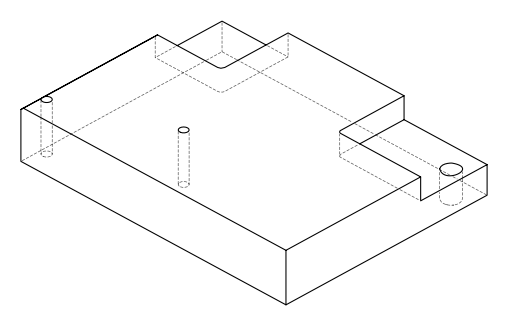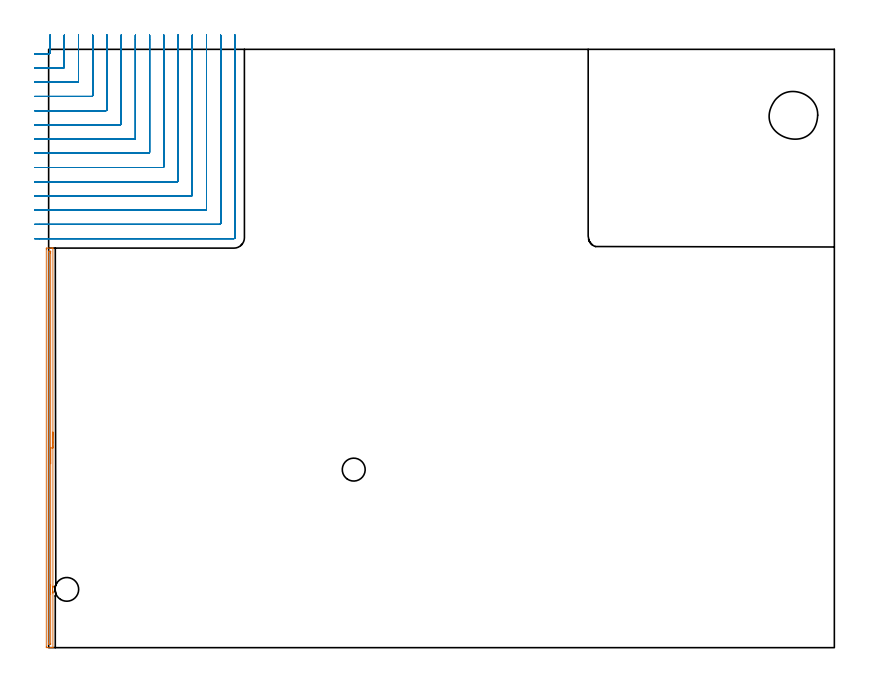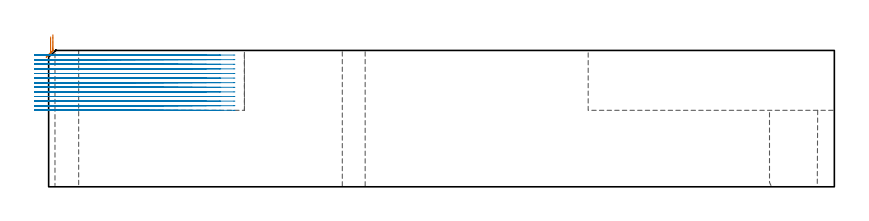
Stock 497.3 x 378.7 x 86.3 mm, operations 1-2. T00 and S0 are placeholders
(PLAN: 11 operations, 8 tool changes, 130.9 min)
(1 AREA_MILL | FG_CHAMFER_SURFACE | UGT0205_001 | 4.21 min | 2254 mm3)
(2 MILL_CORNER_NOTCH_RECTANGULAR | CORNER_NOTCH_RECTANGULAR | NXT0201_011 | Follow Part, ap 3, ae 75% | 55.5 min | 590406 mm3)
(3 MILL_CORNER_NOTCH_RECTANGULAR_1 | CORNER_NOTCH_RECTANGULAR_1 | NXT0201_011 | Follow Part, ap 3, ae 75% | 67.3 min | 738431 mm3)
(4 MILL_THROUGH_HOLE_FROM_SOLID_MATERIAL | STEP1HOLE_2 | NXT0201_007 | Circular | 2.24 min | 35052 mm3)
(5 SPOT_DRILL | STEP1HOLE | NXT0321_9005460120000 | 0.03 min | 14 mm3)
(6 SPOT_DRILL_1 | STEP1HOLE_1 | NXT0321_9005460120000 | 0.03 min | 121 mm3)
(7 DRILL_THROUGH_HOLE_INTO_CENTER | STEP1HOLE | NXT0301_065 | 0.37 min | 5846 mm3)
(8 DRILL_TO_ENLARGE_THROUGH_HOLE | STEP1HOLE | UGT0301_041 | 0.38 min | 9246 mm3)
(9 DRILL_BLIND_HOLE_INTO_CENTER | STEP1HOLE_1 | NXT0301_030 | 0.05 min | 190 mm3)
(10 GUN_DRILL_THROUGH_HOLE | STEP1HOLE_1 | UGT0307_001 | 0.42 min | 1513 mm3)
(11 SPADE_DRILL_TO_ENLARGE_THROUGH_HOLE | STEP1HOLE_1 | UGT0306_005 | 0.37 min | 12625 mm3)
(TOOL UGT0205_001 | Chamfer Mill 20 x 3 x 45 deg. | D20 FL50 Z2)
(TOOL NXT0201_011 | ENDMILL 12mm [2P460-1200-NA 1630] | D12 FL38 Z6)
(TOOL NXT0201_007 | ENDMILL 25mm [R216.25-25050GCK54P 1620] | D25 R3 FL54 Z5)
(TOOL NXT0321_9005460120000 | NC Spot Drill, 142deg, 12mm, Carbide, Uncoated | D12 PA142 FL30 Z2)
(TOOL NXT0301_065 | Carbide Drill 9.4mm [860.1-0940-075A1-MM 2214] | D9.4 PA140 FL98 Z2)
(TOOL UGT0301_041 | Twist Drill 15 mm | D15 PA118 FL114 Z2)
(TOOL NXT0301_030 | Carbide Drill 5.9mm [860.1-0590-018A1-MM 2214] | D5.9 PA140 FL28 Z2)
(TOOL UGT0307_001 | Gun Drill 5 mm | D5 PA130 FL24 Z1)
(TOOL UGT0306_005 | Spade Drill 14.5mm | D14.5 PA132 FL10 Z2)
(OP 1 AREA_MILL)
G17 G21 G94 G90
T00 M6
G54
G17 G0 G90 X2.699 Y136.437 S1061 M3
G43 Z96.3 H0
Z96.299
G94 G1 Y136.399 Z95.427 F250.
Y136.285 Z94.562
Y136.096 Z93.711
Y135.834 Z92.879
Y135.5 Z92.073
Y135.097 Z91.299
Y134.629 Z90.563
Y134.098 Z89.871
Y133.508 Z89.228
Y132.865 Z88.638
Y132.173 Z88.107
Y131.437 Z87.638
Y130.663 Z87.236
Y129.857 Z86.902
Y129.025 Z86.639
Y128.174 Z86.451
Y127.309 Z86.337
Y126.437 Z86.299
X2.698 Y38.962 Z86.298
X2.703 Y38.653 Z86.29
X2.693 Y38.599 Z86.282
X2.661 Y38.429 Z86.257
X2.636 Y38.304 Z86.236
X2.622 Y38.222 Z86.221
X2.611 Y38.156 Z86.208
X2.604 Y38.092 Z86.198
X2.552 Y37.71 Z86.15
X2.528 Y37.404 Z86.125
X2.518 Y37.264 Z86.112
Y37.199 Z86.11
X2.517 Y37.132 Z86.108
X2.51 Y36.818 Z86.104
X2.52 Y36.58 Z86.114
X2.522 Y36.537 Z86.117
X2.53 Y36.372 Z86.123
X2.537 Y36.307 Z86.128
X2.563 Y36.015 Z86.162
X2.572 Y35.925 Z86.171
X2.577 Y35.894 Z86.176
X2.643 Y35.48 Z86.238
X2.655 Y35.414 Z86.25
X2.697 Y35.204 Z86.286
X2.698 Y35.148 Z86.288
X2.699 Y34.724 Z86.296
X2.698 Y34.549 Z86.298
X2.7 Y0.16 Z86.3
X2.697 Y0.01 Z86.288
X2.576 Y0.002 Z86.168
X2.448 Y0. Z86.047
X2.101 Z85.7
X1.474 Z85.069
X-0.588 Z83.01
X-1.149 Y0.001 Z82.446
X-1.368 Y0.004 Z82.227
X-1.492 Y0.01 Z82.104
X-1.497 Y0.251 Z82.101
X-1.499 Y0.606
Y252.294
X-1.497 Y252.649
X-1.492 Y252.89 Z82.103
X-1.149 Y252.9 Z82.446
X0.287 Z83.883
X1.474 Z85.069
X2.101 Z85.7
X2.448 Z86.047
X2.576 Y252.898 Z86.168
X2.698 Y252.89 Z86.288
X2.7 Y252.74 Z86.3
X2.699 Y126.437 Z86.299
X1.284 Z84.884
X1.283 Y39.877 Z84.883
X1.279 Y39.183 Z84.879
X1.277 Y38.984 Z84.877
X1.202 Y38.369 Z84.802
X1.17 Y38.092 Z84.77
X1.123 Y37.558 Z84.723
X1.106 Y37.199 Z84.706
X1.102 Y36.686 Z84.702
X1.119 Y36.307 Z84.719
X1.171 Y35.724 Z84.771
X1.276 Y34.89 Z84.876
X1.28 Y34.72 Z84.88
X1.282 Y34.522 Z84.882
X1.283 Y33.824 Z84.883
Y33.629
X1.285 Y2.585 Z84.885
X1.283 Y2.391 Z84.883
X1.279 Y2.043 Z84.879
X1.275 Y2.01 Z84.875
X1.213 Y2.006 Z84.813
X1.111 Y2.002 Z84.711
X0.983 Y2. Z84.583
X0.6 Z84.2
X0.108 Y2.001 Z83.708
X-0.035 Y2.006 Z83.565
X-0.062 Y2.01 Z83.538
X-0.079 Y2.017 Z83.521
X-0.08 Y2.048 Z83.52
X-0.084 Y2.197 Z83.516
X-0.085 Y2.391 Z83.515
X-0.086 Y3.091 Z83.514
X-0.085 Y250.316 Z83.515
X-0.084 Y250.509 Z83.516
X-0.079 Y250.857 Z83.521
X-0.075 Y250.89 Z83.525
X-0.013 Y250.894 Z83.587
X0.089 Y250.898 Z83.689
X0.217 Y250.9 Z83.817
X0.6 Z84.2
X1.092 Y250.899 Z84.692
X1.235 Y250.894 Z84.835
X1.262 Y250.89 Z84.862
X1.279 Y250.883 Z84.879
X1.28 Y250.852 Z84.88
X1.284 Y250.703 Z84.884
X1.285 Y250.509 Z84.885
X1.286 Y249.809 Z84.886
X1.284 Y126.437 Z84.884
Y125.566 Z84.923
Y124.701 Z85.036
Y123.849 Z85.225
Y123.017 Z85.488
Y122.211 Z85.821
Y121.437 Z86.224
Y120.701 Z86.693
Y120.009 Z87.224
Y119.366 Z87.813
Y118.777 Z88.457
Y118.246 Z89.149
Y117.777 Z89.884
Y117.374 Z90.658
Y117.04 Z91.464
Y116.778 Z92.296
Y116.589 Z93.148
Y116.475 Z94.013
Y116.437 Z94.884
G0 Z96.3
M5
M2
(OP 2 MILL_CORNER_NOTCH_RECTANGULAR)
G17 G21 G94 G90
T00 M6
G54
G17 G0 G90 X-9. Y375.9 S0 M3
G43 Z96.3 H1
Z83.385
G94 G1 X-6. F250.
X0.308 F500.
G3 X0.9 Y376.492 R0.6
G1 Y384.7
Y387.7 F250.
G0 Z96.3
X-9. Y366.9
Z83.385
G1 X-6.
X9.307 F500.
G3 X9.9 Y367.493 R0.6
G1 Y384.7
Y387.7 F250.
G0 Z96.3
X-9. Y357.9
Z83.385
G1 X-6.
X18.307 F500.
G3 X18.9 Y358.493 R0.6
G1 Y384.7
Y387.7 F250.
G0 Z96.3
X-9. Y348.9
Z83.385
G1 X-6.
X27.307 F500.
G3 X27.9 Y349.493 R0.6
G1 Y384.7
Y387.7 F250.
G0 Z96.3
X-9. Y339.9
Z83.385
G1 X-6.
X36.306 F500.
G3 X36.9 Y340.494 R0.6
G1 Y384.7
Y387.7 F250.
G0 Z96.3
X-9. Y330.9
Z83.385
G1 X-6.
X45.306 F500.
G3 X45.9 Y331.494 R0.6
G1 Y384.7
Y387.7 F250.
G0 Z96.3
X-9. Y321.9
Z83.385
G1 X-6.
X54.306 F500.
G3 X54.9 Y322.494 R0.6
G1 Y384.7
Y387.7 F250.
G0 Z96.3
X-9. Y312.9
Z83.385
G1 X-6.
X63.305 F500.
G3 X63.9 Y313.495 R0.6
G1 Y384.7
Y387.7 F250.
G0 Z96.3
X-9. Y303.9
Z83.385
G1 X-6.
X72.305 F500.
G3 X72.9 Y304.495 R0.6
G1 Y384.7
Y387.7 F250.
G0 Z96.3
X-9. Y294.9
Z83.385
G1 X-6.
X81.305 F500.
G3 X81.9 Y295.495 R0.6
G1 Y384.7
Y387.7 F250.
G0 Z96.3
X-9. Y285.9
Z83.385
G1 X-6.
X90.305 F500.
G3 X90.9 Y286.495 R0.6
G1 Y384.7
Y387.7 F250.
G0 Z96.3
X-9. Y276.9
Z83.385
G1 X-6.
X99.304 F500.
G3 X99.9 Y277.496 R0.6
G1 Y384.7
Y387.7 F250.
G0 Z96.3
X-9. Y267.9
Z83.385
G1 X-6.
X108.304 F500.
G3 X108.9 Y268.496 R0.6
G1 Y384.7
Y387.7 F250.
G0 Z96.3
X-9. Y258.9
Z83.385
G1 X-6.
X117.304 F500.
G3 X117.9 Y259.496 R0.6
G1 Y384.7
Y387.7 F250.
G0 Z96.3
X-9. Y375.9
Z80.469
G1 X-6.
X0.308 F500.
G3 X0.9 Y376.492 R0.6
G1 Y384.7
Y387.7 F250.
G0 Z96.3
X-9. Y366.9
Z80.469
G1 X-6.
X9.307 F500.
G3 X9.9 Y367.493 R0.6
G1 Y384.7
Y387.7 F250.
G0 Z96.3
X-9. Y357.9
Z80.469
G1 X-6.
X18.307 F500.
G3 X18.9 Y358.493 R0.6
G1 Y384.7
Y387.7 F250.
G0 Z96.3
X-9. Y348.9
Z80.469
G1 X-6.
X27.307 F500.
G3 X27.9 Y349.493 R0.6
G1 Y384.7
Y387.7 F250.
G0 Z96.3
X-9. Y339.9
Z80.469
G1 X-6.
X36.306 F500.
G3 X36.9 Y340.494 R0.6
G1 Y384.7
Y387.7 F250.
G0 Z96.3
X-9. Y330.9
Z80.469
G1 X-6.
X45.306 F500.
G3 X45.9 Y331.494 R0.6
G1 Y384.7
Y387.7 F250.
G0 Z96.3
X-9. Y321.9
Z80.469
G1 X-6.
X54.306 F500.
G3 X54.9 Y322.494 R0.6
G1 Y384.7
Y387.7 F250.
G0 Z96.3
X-9. Y312.9
Z80.469
G1 X-6.
X63.305 F500.
G3 X63.9 Y313.495 R0.6
G1 Y384.7
Y387.7 F250.
G0 Z96.3
X-9. Y303.9
Z80.469
G1 X-6.
X72.305 F500.
G3 X72.9 Y304.495 R0.6
G1 Y384.7
Y387.7 F250.
G0 Z96.3
X-9. Y294.9
Z80.469
G1 X-6.
X81.305 F500.
G3 X81.9 Y295.495 R0.6
G1 Y384.7
Y387.7 F250.
G0 Z96.3
X-9. Y285.9
Z80.469
G1 X-6.
X90.305 F500.
G3 X90.9 Y286.495 R0.6
G1 Y384.7
Y387.7 F250.
G0 Z96.3
X-9. Y276.9
Z80.469
G1 X-6.
X99.304 F500.
G3 X99.9 Y277.496 R0.6
G1 Y384.7
Y387.7 F250.
G0 Z96.3
X-9. Y267.9
Z80.469
G1 X-6.
X108.304 F500.
G3 X108.9 Y268.496 R0.6
G1 Y384.7
Y387.7 F250.
G0 Z96.3
X-9. Y258.9
Z80.469
G1 X-6.
X117.304 F500.
G3 X117.9 Y259.496 R0.6
G1 Y384.7
Y387.7 F250.
G0 Z96.3
X-9. Y375.9
Z77.554
G1 X-6.
X0.308 F500.
G3 X0.9 Y376.492 R0.6
G1 Y384.7
Y387.7 F250.
G0 Z96.3
X-9. Y366.9
Z77.554
G1 X-6.
X9.307 F500.
G3 X9.9 Y367.493 R0.6
G1 Y384.7
Y387.7 F250.
G0 Z96.3
X-9. Y357.9
Z77.554
G1 X-6.
X18.307 F500.
G3 X18.9 Y358.493 R0.6
G1 Y384.7
Y387.7 F250.
G0 Z96.3
X-9. Y348.9
Z77.554
G1 X-6.
X27.307 F500.
G3 X27.9 Y349.493 R0.6
G1 Y384.7
Y387.7 F250.
G0 Z96.3
X-9. Y339.9
Z77.554
G1 X-6.
X36.306 F500.
G3 X36.9 Y340.494 R0.6
G1 Y384.7
Y387.7 F250.
G0 Z96.3
X-9. Y330.9
Z77.554
G1 X-6.
X45.306 F500.
G3 X45.9 Y331.494 R0.6
G1 Y384.7
Y387.7 F250.
G0 Z96.3
X-9. Y321.9
Z77.554
G1 X-6.
X54.306 F500.
G3 X54.9 Y322.494 R0.6
G1 Y384.7
Y387.7 F250.
G0 Z96.3
X-9. Y312.9
Z77.554
G1 X-6.
X63.305 F500.
G3 X63.9 Y313.495 R0.6
G1 Y384.7
Y387.7 F250.
G0 Z96.3
X-9. Y303.9
Z77.554
G1 X-6.
X72.305 F500.
G3 X72.9 Y304.495 R0.6
G1 Y384.7
Y387.7 F250.
G0 Z96.3
X-9. Y294.9
Z77.554
G1 X-6.
X81.305 F500.
G3 X81.9 Y295.495 R0.6
G1 Y384.7
Y387.7 F250.
G0 Z96.3
X-9. Y285.9
Z77.554
G1 X-6.
X90.305 F500.
G3 X90.9 Y286.495 R0.6
G1 Y384.7
Y387.7 F250.
G0 Z96.3
X-9. Y276.9
Z77.554
G1 X-6.
X99.304 F500.
G3 X99.9 Y277.496 R0.6
G1 Y384.7
Y387.7 F250.
G0 Z96.3
X-9. Y267.9
Z77.554
G1 X-6.
X108.304 F500.
G3 X108.9 Y268.496 R0.6
G1 Y384.7
Y387.7 F250.
G0 Z96.3
X-9. Y258.9
Z77.554
G1 X-6.
X117.304 F500.
G3 X117.9 Y259.496 R0.6
G1 Y384.7
Y387.7 F250.
G0 Z96.3
X-9. Y375.9
Z74.638
G1 X-6.
X0.308 F500.
G3 X0.9 Y376.492 R0.6
G1 Y384.7
Y387.7 F250.
G0 Z96.3
X-9. Y366.9
Z74.638
G1 X-6.
X9.307 F500.
G3 X9.9 Y367.493 R0.6
G1 Y384.7
Y387.7 F250.
G0 Z96.3
X-9. Y357.9
Z74.638
G1 X-6.
X18.307 F500.
G3 X18.9 Y358.493 R0.6
G1 Y384.7
Y387.7 F250.
G0 Z96.3
X-9. Y348.9
Z74.638
G1 X-6.
X27.307 F500.
G3 X27.9 Y349.493 R0.6
G1 Y384.7
Y387.7 F250.
G0 Z96.3
X-9. Y339.9
Z74.638
G1 X-6.
X36.306 F500.
G3 X36.9 Y340.494 R0.6
G1 Y384.7
Y387.7 F250.
G0 Z96.3
X-9. Y330.9
Z74.638
G1 X-6.
X45.306 F500.
G3 X45.9 Y331.494 R0.6
G1 Y384.7
Y387.7 F250.
G0 Z96.3
X-9. Y321.9
Z74.638
G1 X-6.
X54.306 F500.
G3 X54.9 Y322.494 R0.6
G1 Y384.7
Y387.7 F250.
G0 Z96.3
X-9. Y312.9
Z74.638
G1 X-6.
X63.305 F500.
G3 X63.9 Y313.495 R0.6
G1 Y384.7
Y387.7 F250.
G0 Z96.3
X-9. Y303.9
Z74.638
G1 X-6.
X72.305 F500.
G3 X72.9 Y304.495 R0.6
G1 Y384.7
Y387.7 F250.
G0 Z96.3
X-9. Y294.9
Z74.638
G1 X-6.
X81.305 F500.
G3 X81.9 Y295.495 R0.6
G1 Y384.7
Y387.7 F250.
G0 Z96.3
X-9. Y285.9
Z74.638
G1 X-6.
X90.305 F500.
G3 X90.9 Y286.495 R0.6
G1 Y384.7
Y387.7 F250.
G0 Z96.3
X-9. Y276.9
Z74.638
G1 X-6.
X99.304 F500.
G3 X99.9 Y277.496 R0.6
G1 Y384.7
Y387.7 F250.
G0 Z96.3
X-9. Y267.9
Z74.638
G1 X-6.
X108.304 F500.
G3 X108.9 Y268.496 R0.6
G1 Y384.7
Y387.7 F250.
G0 Z96.3
X-9. Y258.9
Z74.638
G1 X-6.
X117.304 F500.
G3 X117.9 Y259.496 R0.6
G1 Y384.7
Y387.7 F250.
G0 Z96.3
X-9. Y375.9
Z71.723
G1 X-6.
X0.308 F500.
G3 X0.9 Y376.492 R0.6
G1 Y384.7
Y387.7 F250.
G0 Z96.3
X-9. Y366.9
Z71.723
G1 X-6.
X9.307 F500.
G3 X9.9 Y367.493 R0.6
G1 Y384.7
Y387.7 F250.
G0 Z96.3
X-9. Y357.9
Z71.723
G1 X-6.
X18.307 F500.
G3 X18.9 Y358.493 R0.6
G1 Y384.7
Y387.7 F250.
G0 Z96.3
X-9. Y348.9
Z71.723
G1 X-6.
X27.307 F500.
G3 X27.9 Y349.493 R0.6
G1 Y384.7
Y387.7 F250.
G0 Z96.3
X-9. Y339.9
Z71.723
G1 X-6.
X36.306 F500.
G3 X36.9 Y340.494 R0.6
G1 Y384.7
Y387.7 F250.
G0 Z96.3
X-9. Y330.9
Z71.723
G1 X-6.
X45.306 F500.
G3 X45.9 Y331.494 R0.6
G1 Y384.7
Y387.7 F250.
G0 Z96.3
X-9. Y321.9
Z71.723
G1 X-6.
X54.306 F500.
G3 X54.9 Y322.494 R0.6
G1 Y384.7
Y387.7 F250.
G0 Z96.3
X-9. Y312.9
Z71.723
G1 X-6.
X63.305 F500.
G3 X63.9 Y313.495 R0.6
G1 Y384.7
Y387.7 F250.
G0 Z96.3
X-9. Y303.9
Z71.723
G1 X-6.
X72.305 F500.
G3 X72.9 Y304.495 R0.6
G1 Y384.7
Y387.7 F250.
G0 Z96.3
X-9. Y294.9
Z71.723
G1 X-6.
X81.305 F500.
G3 X81.9 Y295.495 R0.6
G1 Y384.7
Y387.7 F250.
G0 Z96.3
X-9. Y285.9
Z71.723
G1 X-6.
X90.305 F500.
G3 X90.9 Y286.495 R0.6
G1 Y384.7
Y387.7 F250.
G0 Z96.3
X-9. Y276.9
Z71.723
G1 X-6.
X99.304 F500.
G3 X99.9 Y277.496 R0.6
G1 Y384.7
Y387.7 F250.
G0 Z96.3
X-9. Y267.9
Z71.723
G1 X-6.
X108.304 F500.
G3 X108.9 Y268.496 R0.6
G1 Y384.7
Y387.7 F250.
G0 Z96.3
X-9. Y258.9
Z71.723
G1 X-6.
X117.304 F500.
G3 X117.9 Y259.496 R0.6
G1 Y384.7
Y387.7 F250.
G0 Z96.3
X-9. Y375.9
Z68.808
G1 X-6.
X0.308 F500.
G3 X0.9 Y376.492 R0.6
G1 Y384.7
Y387.7 F250.
G0 Z96.3
X-9. Y366.9
Z68.808
G1 X-6.
X9.307 F500.
G3 X9.9 Y367.493 R0.6
G1 Y384.7
Y387.7 F250.
G0 Z96.3
X-9. Y357.9
Z68.808
G1 X-6.
X18.307 F500.
G3 X18.9 Y358.493 R0.6
G1 Y384.7
Y387.7 F250.
G0 Z96.3
X-9. Y348.9
Z68.808
G1 X-6.
X27.307 F500.
G3 X27.9 Y349.493 R0.6
G1 Y384.7
Y387.7 F250.
G0 Z96.3
X-9. Y339.9
Z68.808
G1 X-6.
X36.306 F500.
G3 X36.9 Y340.494 R0.6
G1 Y384.7
Y387.7 F250.
G0 Z96.3
X-9. Y330.9
Z68.808
G1 X-6.
X45.306 F500.
G3 X45.9 Y331.494 R0.6
G1 Y384.7
Y387.7 F250.
G0 Z96.3
X-9. Y321.9
Z68.808
G1 X-6.
X54.306 F500.
G3 X54.9 Y322.494 R0.6
G1 Y384.7
Y387.7 F250.
G0 Z96.3
X-9. Y312.9
Z68.808
G1 X-6.
X63.305 F500.
G3 X63.9 Y313.495 R0.6
G1 Y384.7
Y387.7 F250.
G0 Z96.3
X-9. Y303.9
Z68.808
G1 X-6.
X72.305 F500.
G3 X72.9 Y304.495 R0.6
G1 Y384.7
Y387.7 F250.
G0 Z96.3
X-9. Y294.9
Z68.808
G1 X-6.
X81.305 F500.
G3 X81.9 Y295.495 R0.6
G1 Y384.7
Y387.7 F250.
G0 Z96.3
X-9. Y285.9
Z68.808
G1 X-6.
X90.305 F500.
G3 X90.9 Y286.495 R0.6
G1 Y384.7
Y387.7 F250.
G0 Z96.3
X-9. Y276.9
Z68.808
G1 X-6.
X99.304 F500.
G3 X99.9 Y277.496 R0.6
G1 Y384.7
Y387.7 F250.
G0 Z96.3
X-9. Y267.9
Z68.808
G1 X-6.
X108.304 F500.
G3 X108.9 Y268.496 R0.6
G1 Y384.7
Y387.7 F250.
G0 Z96.3
X-9. Y258.9
Z68.808
G1 X-6.
X117.304 F500.
G3 X117.9 Y259.496 R0.6
G1 Y384.7
Y387.7 F250.
G0 Z96.3
X-9. Y375.9
Z65.892
G1 X-6.
X0.308 F500.
G3 X0.9 Y376.492 R0.6
G1 Y384.7
Y387.7 F250.
G0 Z96.3
X-9. Y366.9
Z65.892
G1 X-6.
X9.307 F500.
G3 X9.9 Y367.493 R0.6
G1 Y384.7
Y387.7 F250.
G0 Z96.3
X-9. Y357.9
Z65.892
G1 X-6.
X18.307 F500.
G3 X18.9 Y358.493 R0.6
G1 Y384.7
Y387.7 F250.
G0 Z96.3
X-9. Y348.9
Z65.892
G1 X-6.
X27.307 F500.
G3 X27.9 Y349.493 R0.6
G1 Y384.7
Y387.7 F250.
G0 Z96.3
X-9. Y339.9
Z65.892
G1 X-6.
X36.306 F500.
G3 X36.9 Y340.494 R0.6
G1 Y384.7
Y387.7 F250.
G0 Z96.3
X-9. Y330.9
Z65.892
G1 X-6.
X45.306 F500.
G3 X45.9 Y331.494 R0.6
G1 Y384.7
Y387.7 F250.
G0 Z96.3
X-9. Y321.9
Z65.892
G1 X-6.
X54.306 F500.
G3 X54.9 Y322.494 R0.6
G1 Y384.7
Y387.7 F250.
G0 Z96.3
X-9. Y312.9
Z65.892
G1 X-6.
X63.305 F500.
G3 X63.9 Y313.495 R0.6
G1 Y384.7
Y387.7 F250.
G0 Z96.3
X-9. Y303.9
Z65.892
G1 X-6.
X72.305 F500.
G3 X72.9 Y304.495 R0.6
G1 Y384.7
Y387.7 F250.
G0 Z96.3
X-9. Y294.9
Z65.892
G1 X-6.
X81.305 F500.
G3 X81.9 Y295.495 R0.6
G1 Y384.7
Y387.7 F250.
G0 Z96.3
X-9. Y285.9
Z65.892
G1 X-6.
X90.305 F500.
G3 X90.9 Y286.495 R0.6
G1 Y384.7
Y387.7 F250.
G0 Z96.3
X-9. Y276.9
Z65.892
G1 X-6.
X99.304 F500.
G3 X99.9 Y277.496 R0.6
G1 Y384.7
Y387.7 F250.
G0 Z96.3
X-9. Y267.9
Z65.892
G1 X-6.
X108.304 F500.
G3 X108.9 Y268.496 R0.6
G1 Y384.7
Y387.7 F250.
G0 Z96.3
X-9. Y258.9
Z65.892
G1 X-6.
X117.304 F500.
G3 X117.9 Y259.496 R0.6
G1 Y384.7
Y387.7 F250.
G0 Z96.3
X-9. Y375.9
Z62.977
G1 X-6.
X0.308 F500.
G3 X0.9 Y376.492 R0.6
G1 Y384.7
Y387.7 F250.
G0 Z96.3
X-9. Y366.9
Z62.977
G1 X-6.
X9.307 F500.
G3 X9.9 Y367.493 R0.6
G1 Y384.7
Y387.7 F250.
G0 Z96.3
X-9. Y357.9
Z62.977
G1 X-6.
X18.307 F500.
G3 X18.9 Y358.493 R0.6
G1 Y384.7
Y387.7 F250.
G0 Z96.3
X-9. Y348.9
Z62.977
G1 X-6.
X27.307 F500.
G3 X27.9 Y349.493 R0.6
G1 Y384.7
Y387.7 F250.
G0 Z96.3
X-9. Y339.9
Z62.977
G1 X-6.
X36.306 F500.
G3 X36.9 Y340.494 R0.6
G1 Y384.7
Y387.7 F250.
G0 Z96.3
X-9. Y330.9
Z62.977
G1 X-6.
X45.306 F500.
G3 X45.9 Y331.494 R0.6
G1 Y384.7
Y387.7 F250.
G0 Z96.3
X-9. Y321.9
Z62.977
G1 X-6.
X54.306 F500.
G3 X54.9 Y322.494 R0.6
G1 Y384.7
Y387.7 F250.
G0 Z96.3
X-9. Y312.9
Z62.977
G1 X-6.
X63.305 F500.
G3 X63.9 Y313.495 R0.6
G1 Y384.7
Y387.7 F250.
G0 Z96.3
X-9. Y303.9
Z62.977
G1 X-6.
X72.305 F500.
G3 X72.9 Y304.495 R0.6
G1 Y384.7
Y387.7 F250.
G0 Z96.3
X-9. Y294.9
Z62.977
G1 X-6.
X81.305 F500.
G3 X81.9 Y295.495 R0.6
G1 Y384.7
Y387.7 F250.
G0 Z96.3
X-9. Y285.9
Z62.977
G1 X-6.
X90.305 F500.
G3 X90.9 Y286.495 R0.6
G1 Y384.7
Y387.7 F250.
G0 Z96.3
X-9. Y276.9
Z62.977
G1 X-6.
X99.304 F500.
G3 X99.9 Y277.496 R0.6
G1 Y384.7
Y387.7 F250.
G0 Z96.3
X-9. Y267.9
Z62.977
G1 X-6.
X108.304 F500.
G3 X108.9 Y268.496 R0.6
G1 Y384.7
Y387.7 F250.
G0 Z96.3
X-9. Y258.9
Z62.977
G1 X-6.
X117.304 F500.
G3 X117.9 Y259.496 R0.6
G1 Y384.7
Y387.7 F250.
G0 Z96.3
X-9. Y375.9
Z60.062
G1 X-6.
X0.308 F500.
G3 X0.9 Y376.492 R0.6
G1 Y384.7
Y387.7 F250.
G0 Z96.3
X-9. Y366.9
Z60.062
G1 X-6.
X9.307 F500.
G3 X9.9 Y367.493 R0.6
G1 Y384.7
Y387.7 F250.
G0 Z96.3
X-9. Y357.9
Z60.062
G1 X-6.
X18.307 F500.
G3 X18.9 Y358.493 R0.6
G1 Y384.7
Y387.7 F250.
G0 Z96.3
X-9. Y348.9
Z60.062
G1 X-6.
X27.307 F500.
G3 X27.9 Y349.493 R0.6
G1 Y384.7
Y387.7 F250.
G0 Z96.3
X-9. Y339.9
Z60.062
G1 X-6.
X36.306 F500.
G3 X36.9 Y340.494 R0.6
G1 Y384.7
Y387.7 F250.
G0 Z96.3
X-9. Y330.9
Z60.062
G1 X-6.
X45.306 F500.
G3 X45.9 Y331.494 R0.6
G1 Y384.7
Y387.7 F250.
G0 Z96.3
X-9. Y321.9
Z60.062
G1 X-6.
X54.306 F500.
G3 X54.9 Y322.494 R0.6
G1 Y384.7
Y387.7 F250.
G0 Z96.3
X-9. Y312.9
Z60.062
G1 X-6.
X63.305 F500.
G3 X63.9 Y313.495 R0.6
G1 Y384.7
Y387.7 F250.
G0 Z96.3
X-9. Y303.9
Z60.062
G1 X-6.
X72.305 F500.
G3 X72.9 Y304.495 R0.6
G1 Y384.7
Y387.7 F250.
G0 Z96.3
X-9. Y294.9
Z60.062
G1 X-6.
X81.305 F500.
G3 X81.9 Y295.495 R0.6
G1 Y384.7
Y387.7 F250.
G0 Z96.3
X-9. Y285.9
Z60.062
G1 X-6.
X90.305 F500.
G3 X90.9 Y286.495 R0.6
G1 Y384.7
Y387.7 F250.
G0 Z96.3
X-9. Y276.9
Z60.062
G1 X-6.
X99.304 F500.
G3 X99.9 Y277.496 R0.6
G1 Y384.7
Y387.7 F250.
G0 Z96.3
X-9. Y267.9
Z60.062
G1 X-6.
X108.304 F500.
G3 X108.9 Y268.496 R0.6
G1 Y384.7
Y387.7 F250.
G0 Z96.3
X-9. Y258.9
Z60.062
G1 X-6.
X117.304 F500.
G3 X117.9 Y259.496 R0.6
G1 Y384.7
Y387.7 F250.
G0 Z96.3
X-9. Y375.9
Z57.146
G1 X-6.
X0.308 F500.
G3 X0.9 Y376.492 R0.6
G1 Y384.7
Y387.7 F250.
G0 Z96.3
X-9. Y366.9
Z57.146
G1 X-6.
X9.307 F500.
G3 X9.9 Y367.493 R0.6
G1 Y384.7
Y387.7 F250.
G0 Z96.3
X-9. Y357.9
Z57.146
G1 X-6.
X18.307 F500.
G3 X18.9 Y358.493 R0.6
G1 Y384.7
Y387.7 F250.
G0 Z96.3
X-9. Y348.9
Z57.146
G1 X-6.
X27.307 F500.
G3 X27.9 Y349.493 R0.6
G1 Y384.7
Y387.7 F250.
G0 Z96.3
X-9. Y339.9
Z57.146
G1 X-6.
X36.306 F500.
G3 X36.9 Y340.494 R0.6
G1 Y384.7
Y387.7 F250.
G0 Z96.3
X-9. Y330.9
Z57.146
G1 X-6.
X45.306 F500.
G3 X45.9 Y331.494 R0.6
G1 Y384.7
Y387.7 F250.
G0 Z96.3
X-9. Y321.9
Z57.146
G1 X-6.
X54.306 F500.
G3 X54.9 Y322.494 R0.6
G1 Y384.7
Y387.7 F250.
G0 Z96.3
X-9. Y312.9
Z57.146
G1 X-6.
X63.305 F500.
G3 X63.9 Y313.495 R0.6
G1 Y384.7
Y387.7 F250.
G0 Z96.3
X-9. Y303.9
Z57.146
G1 X-6.
X72.305 F500.
G3 X72.9 Y304.495 R0.6
G1 Y384.7
Y387.7 F250.
G0 Z96.3
X-9. Y294.9
Z57.146
G1 X-6.
X81.305 F500.
G3 X81.9 Y295.495 R0.6
G1 Y384.7
Y387.7 F250.
G0 Z96.3
X-9. Y285.9
Z57.146
G1 X-6.
X90.305 F500.
G3 X90.9 Y286.495 R0.6
G1 Y384.7
Y387.7 F250.
G0 Z96.3
X-9. Y276.9
Z57.146
G1 X-6.
X99.304 F500.
G3 X99.9 Y277.496 R0.6
G1 Y384.7
Y387.7 F250.
G0 Z96.3
X-9. Y267.9
Z57.146
G1 X-6.
X108.304 F500.
G3 X108.9 Y268.496 R0.6
G1 Y384.7
Y387.7 F250.
G0 Z96.3
X-9. Y258.9
Z57.146
G1 X-6.
X117.304 F500.
G3 X117.9 Y259.496 R0.6
G1 Y384.7
Y387.7 F250.
G0 Z96.3
X-9. Y375.9
Z54.231
G1 X-6.
X0.308 F500.
G3 X0.9 Y376.492 R0.6
G1 Y384.7
Y387.7 F250.
G0 Z96.3
X-9. Y366.9
Z54.231
G1 X-6.
X9.307 F500.
G3 X9.9 Y367.493 R0.6
G1 Y384.7
Y387.7 F250.
G0 Z96.3
X-9. Y357.9
Z54.231
G1 X-6.
X18.307 F500.
G3 X18.9 Y358.493 R0.6
G1 Y384.7
Y387.7 F250.
G0 Z96.3
X-9. Y348.9
Z54.231
G1 X-6.
X27.307 F500.
G3 X27.9 Y349.493 R0.6
G1 Y384.7
Y387.7 F250.
G0 Z96.3
X-9. Y339.9
Z54.231
G1 X-6.
X36.306 F500.
G3 X36.9 Y340.494 R0.6
G1 Y384.7
Y387.7 F250.
G0 Z96.3
X-9. Y330.9
Z54.231
G1 X-6.
X45.306 F500.
G3 X45.9 Y331.494 R0.6
G1 Y384.7
Y387.7 F250.
G0 Z96.3
X-9. Y321.9
Z54.231
G1 X-6.
X54.306 F500.
G3 X54.9 Y322.494 R0.6
G1 Y384.7
Y387.7 F250.
G0 Z96.3
X-9. Y312.9
Z54.231
G1 X-6.
X63.305 F500.
G3 X63.9 Y313.495 R0.6
G1 Y384.7
Y387.7 F250.
G0 Z96.3
X-9. Y303.9
Z54.231
G1 X-6.
X72.305 F500.
G3 X72.9 Y304.495 R0.6
G1 Y384.7
Y387.7 F250.
G0 Z96.3
X-9. Y294.9
Z54.231
G1 X-6.
X81.305 F500.
G3 X81.9 Y295.495 R0.6
G1 Y384.7
Y387.7 F250.
G0 Z96.3
X-9. Y285.9
Z54.231
G1 X-6.
X90.305 F500.
G3 X90.9 Y286.495 R0.6
G1 Y384.7
Y387.7 F250.
G0 Z96.3
X-9. Y276.9
Z54.231
G1 X-6.
X99.304 F500.
G3 X99.9 Y277.496 R0.6
G1 Y384.7
Y387.7 F250.
G0 Z96.3
X-9. Y267.9
Z54.231
G1 X-6.
X108.304 F500.
G3 X108.9 Y268.496 R0.6
G1 Y384.7
Y387.7 F250.
G0 Z96.3
X-9. Y258.9
Z54.231
G1 X-6.
X117.304 F500.
G3 X117.9 Y259.496 R0.6
G1 Y384.7
Y387.7 F250.
G0 Z96.3
X-9. Y375.9
Z51.315
G1 X-6.
X0.308 F500.
G3 X0.9 Y376.492 R0.6
G1 Y384.7
Y387.7 F250.
G0 Z96.3
X-9. Y366.9
Z51.315
G1 X-6.
X9.307 F500.
G3 X9.9 Y367.493 R0.6
G1 Y384.7
Y387.7 F250.
G0 Z96.3
X-9. Y357.9
Z51.315
G1 X-6.
X18.307 F500.
G3 X18.9 Y358.493 R0.6
G1 Y384.7
Y387.7 F250.
G0 Z96.3
X-9. Y348.9
Z51.315
G1 X-6.
X27.307 F500.
G3 X27.9 Y349.493 R0.6
G1 Y384.7
Y387.7 F250.
G0 Z96.3
X-9. Y339.9
Z51.315
G1 X-6.
X36.306 F500.
G3 X36.9 Y340.494 R0.6
G1 Y384.7
Y387.7 F250.
G0 Z96.3
X-9. Y330.9
Z51.315
G1 X-6.
X45.306 F500.
G3 X45.9 Y331.494 R0.6
G1 Y384.7
Y387.7 F250.
G0 Z96.3
X-9. Y321.9
Z51.315
G1 X-6.
X54.306 F500.
G3 X54.9 Y322.494 R0.6
G1 Y384.7
Y387.7 F250.
G0 Z96.3
X-9. Y312.9
Z51.315
G1 X-6.
X63.305 F500.
G3 X63.9 Y313.495 R0.6
G1 Y384.7
Y387.7 F250.
G0 Z96.3
X-9. Y303.9
Z51.315
G1 X-6.
X72.305 F500.
G3 X72.9 Y304.495 R0.6
G1 Y384.7
Y387.7 F250.
G0 Z96.3
X-9. Y294.9
Z51.315
G1 X-6.
X81.305 F500.
G3 X81.9 Y295.495 R0.6
G1 Y384.7
Y387.7 F250.
G0 Z96.3
X-9. Y285.9
Z51.315
G1 X-6.
X90.305 F500.
G3 X90.9 Y286.495 R0.6
G1 Y384.7
Y387.7 F250.
G0 Z96.3
X-9. Y276.9
Z51.315
G1 X-6.
X99.304 F500.
G3 X99.9 Y277.496 R0.6
G1 Y384.7
Y387.7 F250.
G0 Z96.3
X-9. Y267.9
Z51.315
G1 X-6.
X108.304 F500.
G3 X108.9 Y268.496 R0.6
G1 Y384.7
Y387.7 F250.
G0 Z96.3
X-9. Y258.9
Z51.315
G1 X-6.
X117.304 F500.
G3 X117.9 Y259.496 R0.6
G1 Y384.7
Y387.7 F250.
G0 Z96.3
X-9. Y375.9
Z48.4
G1 X-6.
X0.308 F500.
G3 X0.9 Y376.492 R0.6
G1 Y384.7
Y387.7 F250.
G0 Z96.3
X-9. Y366.9
Z48.4
G1 X-6.
X9.307 F500.
G3 X9.9 Y367.493 R0.6
G1 Y384.7
Y387.7 F250.
G0 Z96.3
X-9. Y357.9
Z48.4
G1 X-6.
X18.307 F500.
G3 X18.9 Y358.493 R0.6
G1 Y384.7
Y387.7 F250.
G0 Z96.3
X-9. Y348.9
Z48.4
G1 X-6.
X27.307 F500.
G3 X27.9 Y349.493 R0.6
G1 Y384.7
Y387.7 F250.
G0 Z96.3
X-9. Y339.9
Z48.4
G1 X-6.
X36.306 F500.
G3 X36.9 Y340.494 R0.6
G1 Y384.7
Y387.7 F250.
G0 Z96.3
X-9. Y330.9
Z48.4
G1 X-6.
X45.306 F500.
G3 X45.9 Y331.494 R0.6
G1 Y384.7
Y387.7 F250.
G0 Z96.3
X-9. Y321.9
Z48.4
G1 X-6.
X54.306 F500.
G3 X54.9 Y322.494 R0.6
G1 Y384.7
Y387.7 F250.
G0 Z96.3
X-9. Y312.9
Z48.4
G1 X-6.
X63.305 F500.
G3 X63.9 Y313.495 R0.6
G1 Y384.7
Y387.7 F250.
G0 Z96.3
X-9. Y303.9
Z48.4
G1 X-6.
X72.305 F500.
G3 X72.9 Y304.495 R0.6
G1 Y384.7
Y387.7 F250.
G0 Z96.3
X-9. Y294.9
Z48.4
G1 X-6.
X81.305 F500.
G3 X81.9 Y295.495 R0.6
G1 Y384.7
Y387.7 F250.
G0 Z96.3
X-9. Y285.9
Z48.4
G1 X-6.
X90.305 F500.
G3 X90.9 Y286.495 R0.6
G1 Y384.7
Y387.7 F250.
G0 Z96.3
X-9. Y276.9
Z48.4
G1 X-6.
X99.304 F500.
G3 X99.9 Y277.496 R0.6
G1 Y384.7
Y387.7 F250.
G0 Z96.3
X-9. Y267.9
Z48.4
G1 X-6.
X108.304 F500.
G3 X108.9 Y268.496 R0.6
G1 Y384.7
Y387.7 F250.
G0 Z96.3
X-9. Y258.9
Z48.4
G1 X-6.
X117.304 F500.
G3 X117.9 Y259.496 R0.6
G1 Y384.7
Y387.7 F250.
G0 Z96.3
M5
M2
